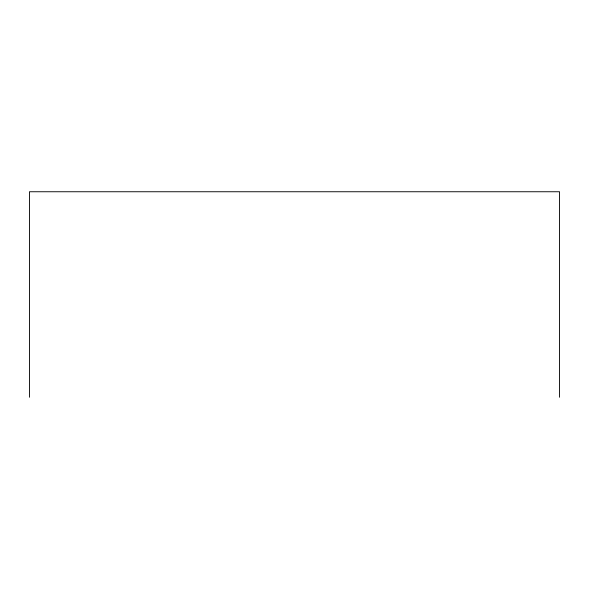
<?xml version="1.0" encoding="UTF-8"?>
<svg xmlns="http://www.w3.org/2000/svg" width="589" height="589" viewBox="0 0 589 589"><rect width="100%" height="100%" fill="white"/><g stroke="black" fill="none" stroke-linecap="round" stroke-linejoin="round"><path stroke-width="0.88" d="M559.55 397.251L559.55 191.749L29.45 191.749L29.45 397.251"/></g></svg>
